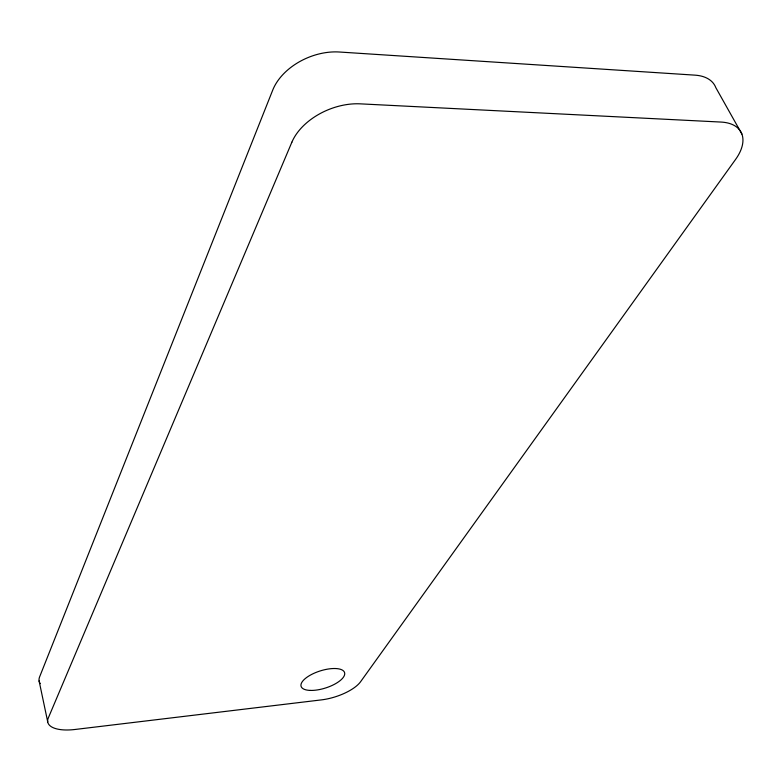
<?xml version="1.0" encoding="UTF-8"?>
<svg xmlns="http://www.w3.org/2000/svg" width="782" height="782" viewBox="0 0 782 782"><rect width="100%" height="100%" fill="white"/><g stroke="black" fill="none" stroke-linecap="round" stroke-linejoin="round"><path stroke-width="1.17" d="M741.893 134.045L715.804 87.613A50.126 28.699 -30.3 0 0 694.993 75.15L339.368 52.013A53.655 36.744 -23 0 0 272.732 90.096L39.608 676.899A34.574 14.672 -13.7 0 0 40.244 683.624M39.1 680.936L47.731 721.923M291.862 142.216L48.288 718.013A35.063 14.125 -14 0 0 75.013 729.479L321.47 699.88A32.218 12.502 -17.7 0 0 360.6 681.708L735.618 159.372A51.123 27.976 -29.5 0 0 721.072 122.07L360.267 103.85A54.857 35.972 -22.6 0 0 291.862 142.216M310.249 690.418A22.805 8.944 -17.6 0 0 344.647 674.543A22.805 8.944 -17.6 0 0 313.582 673.478A22.805 8.944 -17.6 0 0 310.249 690.418"/></g></svg>
